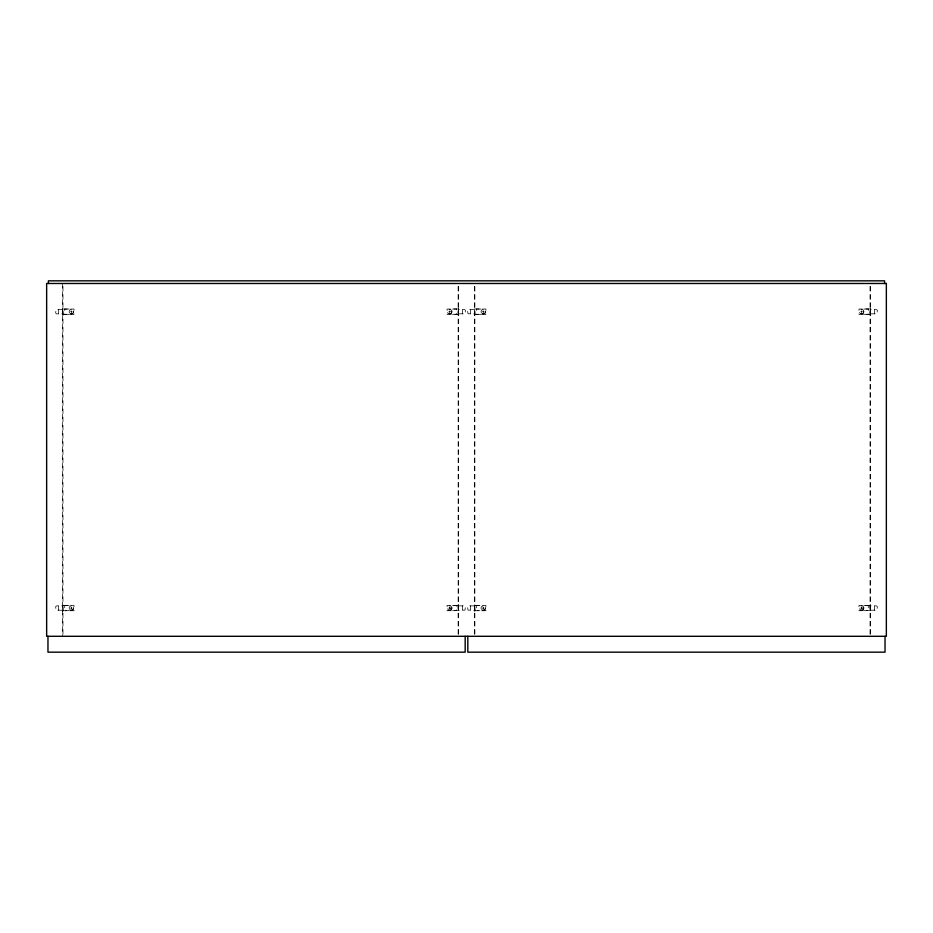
<?xml version="1.0" encoding="UTF-8"?>
<svg xmlns="http://www.w3.org/2000/svg" width="933" height="933" viewBox="0 0 933 933"><rect width="100%" height="100%" fill="white"/><g stroke="black" fill="none" stroke-linecap="round" stroke-linejoin="round"><path stroke-width="0.7" stroke-dasharray="4.67 3.5" d="M62.523 610.252L56.085 610.135L55.642 606.765L56.528 605.879L62.523 605.879M458.558 313.885L464.996 313.768L465.439 310.386L464.564 309.499L458.558 309.499M870.477 313.885L876.915 313.768L877.358 310.386L876.472 309.499L870.477 309.499M870.477 610.252L876.915 610.124L877.358 606.753L876.472 605.867L870.477 605.867M456.319 308.998L452.517 309.033M868.226 308.998L863.853 309.033M456.319 605.365L452.517 605.4M868.226 605.365L863.853 605.4M62.523 315.016L63.141 314.386L62.523 308.391M458.558 308.38L457.94 314.386M474.442 315.016L475.06 314.386L474.442 308.391M870.477 308.38L869.859 314.386M62.523 611.372L63.141 610.753L62.523 604.759M458.558 604.747L457.94 605.377L458.558 611.36M474.442 611.372L475.06 610.753L474.442 604.759M870.477 604.747L869.859 605.377L870.477 611.36M452.517 314.328L456.354 314.281L456.354 308.951M452.517 610.695L456.354 610.649L456.354 605.319L458.558 605.319M62.523 309.068L73.999 309.045L73.999 314.363L62.523 314.258M458.558 308.951L447.094 309.056L447.094 314.351L458.558 314.246M474.442 308.963L485.906 309.045L485.906 314.363L474.442 314.363M870.477 308.951L859.001 309.033L859.001 314.351L870.477 314.246M62.523 309.511L56.085 309.628L55.642 313.01L56.528 313.896L62.523 313.896M474.442 309.511L468.436 309.511L467.561 310.397L468.004 313.78L474.442 313.896M70.465 311.762L72.226 311.762M448.855 311.762L450.627 311.762M482.373 311.762L484.145 311.762M860.774 311.704L862.535 311.762M863.853 314.328L868.273 314.281L868.273 308.951M62.523 605.33L64.727 605.33L64.727 610.66L69.147 610.707M474.442 605.33L476.646 605.33L476.646 610.66L479.912 610.707M870.477 605.319L868.273 605.319L868.273 610.649L863.853 610.695M62.523 605.435L73.999 605.412L73.999 610.73L62.523 610.73M458.558 605.424L447.094 605.424L447.094 610.718L458.558 610.614M474.442 605.435L485.906 605.412L485.906 610.73L474.442 610.73M870.477 605.424L859.001 605.424L859.001 610.718L870.477 610.614M458.558 605.867L464.564 605.867L465.439 606.753L464.996 610.124L458.558 610.252M474.442 605.879L468.436 605.879L467.561 606.765L468.004 610.135L474.442 610.252M70.465 608.083L72.226 608.129M482.373 608.083L484.145 608.083M481.055 309.045L476.681 309.01M69.147 309.045L64.774 309.01M481.055 314.339L476.681 314.304L476.646 308.963M69.147 314.339L64.774 314.304L64.727 308.963M69.147 605.412L64.774 605.377M479.912 605.412L476.681 605.377M870.477 315.016L869.859 314.374M458.558 315.016L457.94 314.374M863.783 607.535C864.821 610.928 858.547 611.173 859.526 607.5M451.875 607.535C452.902 610.928 446.639 611.173 447.607 607.5M874.443 309.488L874.443 313.908M874.443 605.855L874.443 610.264M870.477 286.384L870.477 636.294M870.034 286.384L870.034 636.294M863.783 311.132C864.774 314.701 858.547 314.713 859.526 311.144M861.649 310.817L861.649 312.637M861.649 607.185L861.649 609.004M485.393 311.156C486.361 314.724 480.133 314.713 481.125 311.144M485.393 607.511C486.361 611.092 480.133 611.068 481.125 607.5M483.259 310.829L483.259 312.648M483.259 607.196L483.259 609.016M474.874 286.384L474.874 634.837M474.442 286.384L474.442 636.294M470.465 309.499L470.465 313.908M470.465 605.867L470.465 610.275M462.535 309.488L462.535 313.908M462.535 605.855L462.535 610.264M458.558 286.384L458.558 634.837M458.126 286.384L458.126 636.294M451.875 311.132C452.867 314.701 446.639 314.713 447.607 311.144M449.741 310.817L449.741 312.637M449.741 607.185L449.741 609.004M73.474 311.156C74.453 314.724 68.226 314.713 69.217 311.144M73.474 607.511C74.453 611.092 68.226 611.068 69.217 607.5M71.351 310.829L71.351 312.648M71.351 607.196L71.351 609.016M62.966 286.384L62.966 634.837M62.523 283.48L62.523 636.294M58.557 309.499L58.557 313.908M58.557 605.867L58.557 610.275M450.627 608.071L448.855 608.071L450.627 608.118M862.535 608.071L860.774 608.071L862.535 608.118M863.783 312.31L863.783 312.275A2.204 2.204 0 0 0 861.077 309.581A2.204 2.204 0 0 0 860.098 313.266A2.204 2.204 0 0 0 863.783 312.275M863.783 608.678L863.783 608.631A2.204 2.204 0 0 0 861.077 605.937A2.204 2.204 0 0 0 860.098 609.634A2.204 2.204 0 0 0 863.783 608.631M451.875 312.31L451.875 312.275A2.204 2.204 0 0 0 449.17 309.581A2.204 2.204 0 0 0 448.19 313.266A2.204 2.204 0 0 0 451.875 312.275M451.875 608.678L451.875 608.631A2.204 2.204 0 0 0 449.17 605.937A2.204 2.204 0 0 0 448.19 609.634A2.204 2.204 0 0 0 451.875 608.631M482.151 609.984A2.204 2.204 0 0 0 485.463 608.083A2.204 2.204 0 0 0 482.163 606.17A2.204 2.204 0 0 0 482.151 609.984M482.151 313.628A2.204 2.204 0 0 0 485.463 311.715A2.204 2.204 0 0 0 482.163 309.803A2.204 2.204 0 0 0 482.151 313.628M70.243 609.984A2.204 2.204 0 0 0 73.555 608.083A2.204 2.204 0 0 0 70.255 606.17A2.204 2.204 0 0 0 70.243 609.984M70.243 313.628A2.204 2.204 0 0 0 73.555 311.715A2.204 2.204 0 0 0 70.255 309.803A2.204 2.204 0 0 0 70.243 313.628"/><path stroke-width="1.4" d="M885.032 636.294L885.032 652.167L467.818 652.167L467.818 636.294M884.589 283.48L884.589 280.833L48.411 280.833L48.411 283.48M465.182 636.294L465.182 652.167L47.968 652.167L47.968 636.294M886.35 283.48L46.65 283.48L46.65 636.294L886.35 636.294L886.35 283.48"/></g></svg>
